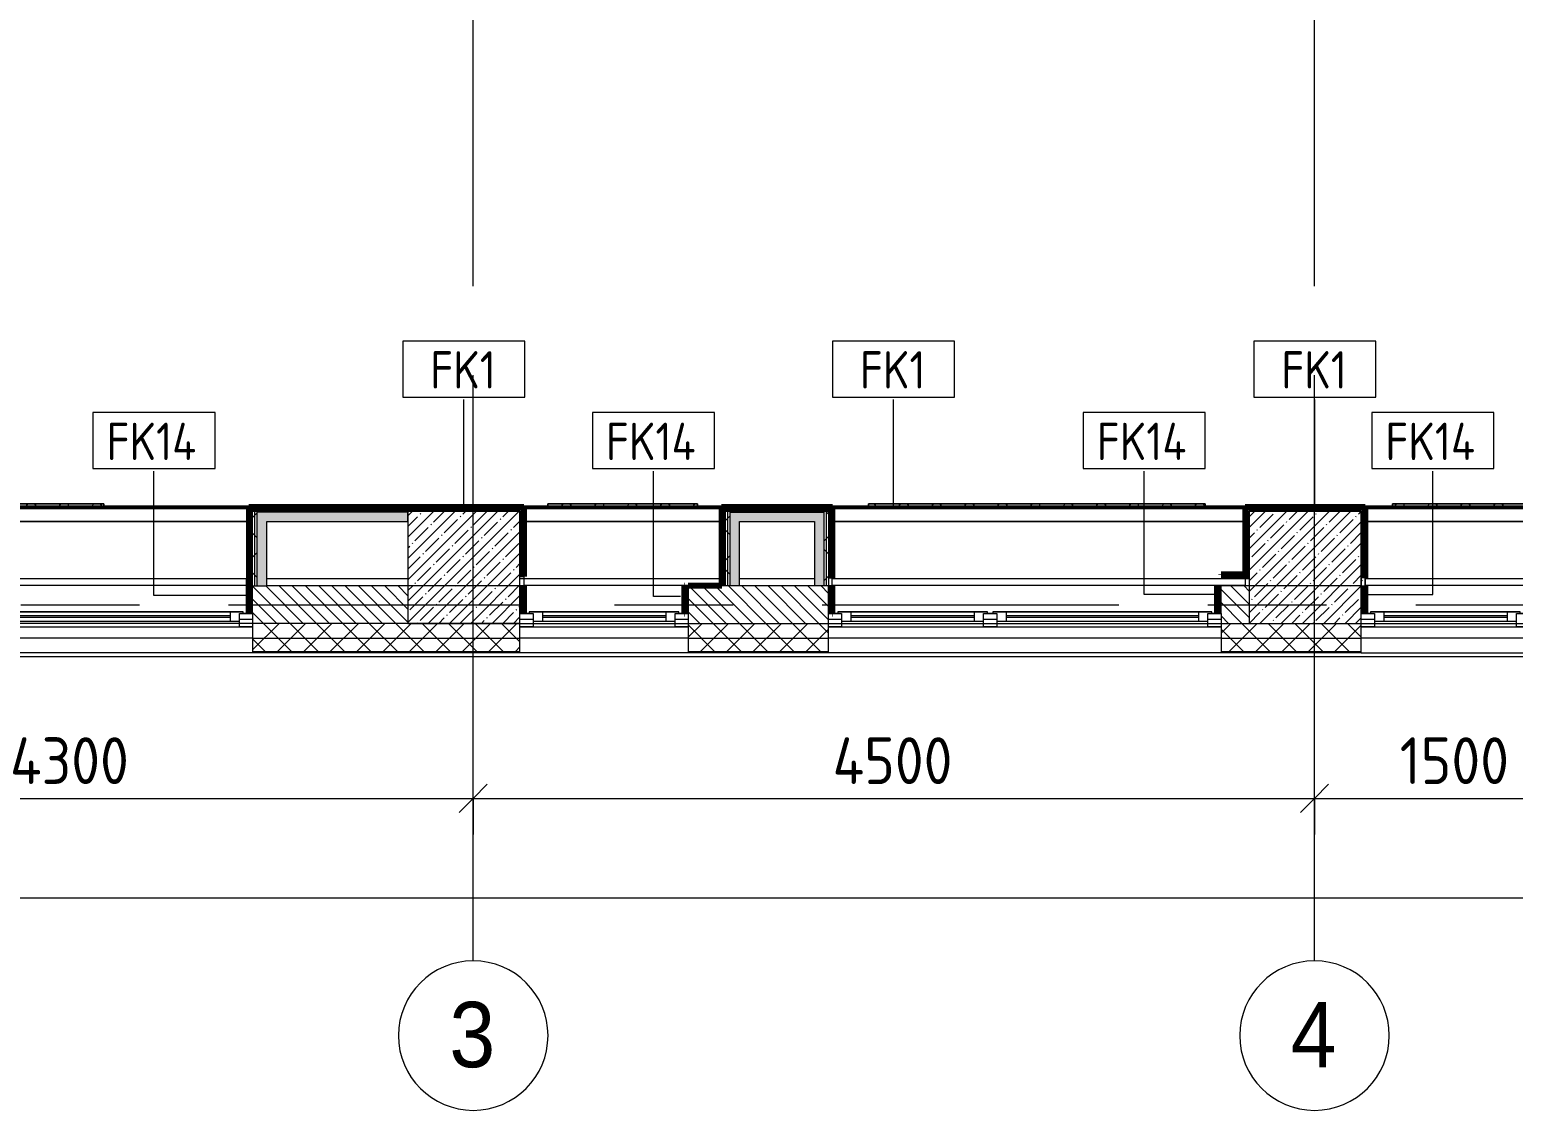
# Model space of a CAD drawing. Header units: millimetres. Extents: x -4060 to 187734, y -8553 to 29000.
# Drawn here: x 5637 to 13573, y -2706 to 3077 of the extents above; entities that cross this region are included whole.
import ezdxf

# ---------------------------------------------------------------- set-up
doc = ezdxf.new("R2010")
doc.units = ezdxf.units.MM
doc.linetypes.add('Осевая', pattern=[3175, 635, -476.25, 1587.5, -476.25])
for name, color, linetype, lineweight in [('A-ANNO-DIMS', 7, 'Continuous', 9), ('A-ANNO-DIMS-100', 7, 'Continuous', 9), ('A-GLAZ', 7, 'Continuous', 9), ('A-GLAZ-1', 7, 'Continuous', 13), ('A-WALL', 7, 'Continuous', 9), ('A-WALL-IDEN', 7, 'Continuous', 9), ('I-WALL', 7, 'Continuous', 9), ('S-COLS', 7, 'Continuous', 9), ('Знаки', 7, 'Continuous', 9), ('Оси', 7, 'Continuous', 9), ('Оси-1', 7, 'Continuous', 20), ('Оси-2', 7, 'Осевая', 9)]:
    doc.layers.add(name, color=color, linetype=linetype, lineweight=lineweight)
for name, color, linetype, lineweight, true_color in [('A-WALL-1', 7, 'Continuous', 9, 0xc0c0c0), ('A-WALL-3', 7, 'Continuous', 9, 0xff80c0), ('I-WALL-17', 7, 'Continuous', 80, 0xffd2ff), ('I-WALL-4', 7, 'Continuous', 9, 0xc0c0c0), ('I-WALL-7', 7, 'Continuous', 80, 0xff80c0), ('I-WALL-8', 7, 'Continuous', 53, 0xff80c0), ('S-WALL-ANLY', 7, 'Continuous', 13, 0x008040), ('S-WALL-ANLY-1', 7, 'Continuous', 5, 0x008040), ('Знаки-1', 7, 'Continuous', 9, 0xdfdfdf), ('Знаки-2', 9, 'Continuous', 9, 0x808080)]:
    doc.layers.add(name, color=color, linetype=linetype, lineweight=lineweight, true_color=true_color)
doc.styles.add('Arial', font='arial.ttf', dxfattribs={"width": 0.9, "height": 350})
doc.styles.add('GOST Common', font='GOST_Common.ttf', dxfattribs={"width": 0.9, "height": 200})
doc.styles.add('ISOCPEUR', font='isocpeur.ttf', dxfattribs={"width": 0.9, "height": 250})
doc.dimstyles.new('ISO-2_5_0_9К_БОЛЬШОЙ', dxfattribs={"dimscale": 304.8, "dimtxt": 248.995294, "dimasz": 0.492126, "dimexe": 0.393701, "dimexo": 0.984252, "dimgap": 0, "dimtad": 1, "dimdec": 0, "dimrnd": 10, "dimzin": 0, "dimdsep": 46, "dimtxsty": 'ISOCPEUR', "dimblk1": 'OBLIQUE', "dimblk2": 'OBLIQUE', "dimsah": 1, "dimcen": 0.09, "dimdle": 0.393701, "dimazin": 0, "dimtfac": 1, "dimtdec": 4, "dimtix": 1, "dimtmove": 0, "dimatfit": 3, "dimfxl": 1, "dimtvp": 1, "dimtolj": 1, "dimtzin": 0, "dimarcsym": 2})
pattern_1 = [(45, (0, 0), (-57.02463, 57.02463), []), (45, (57.025, 0), (-57.02463, 57.02463), [100.806, -20.161, 3.353, -16.808])]
pattern_2 = [(0, (0, 0), (121.92, 30.48), [10.058, -81.382, 10.058, -81.382, -487.68]), (0, (0, 0), (121.92, 30.48), [-182.88, 10.058, -172.822, 10.058, -81.382, -213.36]), (0, (0, 0), (121.92, 30.48), [-457.2, 10.058, -50.902, 10.058, -142.342]), (120, (45.72, 15.24), (-87.356454, 90.34582), [10.058, -81.382, 10.058, -81.382, -487.68]), (120, (45.72, 15.24), (-87.356454, 90.34582), [-182.88, 10.058, -172.822, 10.058, -81.382, -213.36]), (120, (45.72, 15.24), (-87.356454, 90.34582), [-457.2, 10.058, -50.902, 10.058, -142.342]), (240, (60.96, 76.2), (-34.563546, -120.82582), [10.058, -81.382, 10.058, -81.382, -487.68]), (240, (60.96, 76.2), (-34.563546, -120.82582), [-182.88, 10.058, -172.822, 10.058, -81.382, -213.36]), (240, (60.96, 76.2), (-34.563546, -120.82582), [-457.2, 10.058, -50.902, 10.058, -142.342])]
pattern_3 = [(45, (0, 0), (-106.066, 106.066), []), (135, (0, 0), (-106.066, -106.066), [])]

# ---------------------------------------------------------------- blocks, each defined once
blk = doc.blocks.new('120_Окно_СКБ_1Ст - 120_Окно_СКБ_1Ст 900х2500_h_-22445987-План отделки стен 1 этажа в осях 1-12')
at = {"layer": 'A-GLAZ'}
for p, q in [((450, -57), (-450, -57)), ((-430, -127), (-400, -127)), ((-330, -107), (330, -107)), ((330, -117), (-330, -117)), ((400, -127), (430, -127))]:
    blk.add_line(p, q, dxfattribs=at)
at = {"layer": 'A-GLAZ-1'}
for p, q in [((-450, -127), (-450, -57)), ((-450, -57), (-380, -57)), ((-380, -57), (-380, -127)), ((380, -127), (380, -57)), ((380, -57), (450, -57)), ((450, -57), (450, -127)), ((-380, -127), (-450, -127)), ((-380, -127), (-400, -127)), ((-400, -127), (-400, -137)), ((-400, -137), (400, -137)), ((400, -137), (-400, -137)), ((380, -87), (-380, -87)), ((-380, -87), (-380, -127)), ((-330, -137), (-330, -87)), ((330, -137), (330, -87)), ((380, -127), (380, -87)), ((450, -127), (380, -127)), ((400, -127), (380, -127)), ((400, -137), (400, -127))]:
    blk.add_line(p, q, dxfattribs=at)
blk = doc.blocks.new('120_Окно_СКБ_2Ст - 120_Окно_СКБ_2Ст 2100х2500 _мал створка справа_-22445857-План отделки стен 1 этажа в осях 1-12')
at = {"layer": 'A-GLAZ'}
for p, q in [((1050, -57), (-1050, -57)), ((-1030, -127), (-1000, -127)), ((-930, -107), (100, -107)), ((100, -117), (-930, -117)), ((170, -127), (200, -127)), ((270, -107), (930, -107)), ((930, -117), (270, -117)), ((1000, -127), (1030, -127))]:
    blk.add_line(p, q, dxfattribs=at)
at = {"layer": 'A-GLAZ-1'}
for p, q in [((-1050, -127), (-1050, -57)), ((-1050, -57), (-980, -57)), ((-980, -57), (-980, -127)), ((150, -127), (150, -57)), ((150, -57), (220, -57)), ((220, -57), (220, -127)), ((980, -127), (980, -57)), ((980, -57), (1050, -57)), ((1050, -57), (1050, -127)), ((-980, -127), (-1050, -127)), ((-980, -127), (-1000, -127)), ((-1000, -127), (-1000, -137)), ((-1000, -137), (170, -137)), ((170, -137), (-1000, -137)), ((150, -87), (-980, -87)), ((-980, -87), (-980, -127)), ((-930, -137), (-930, -87)), ((100, -137), (100, -87)), ((150, -127), (150, -87)), ((220, -127), (150, -127)), ((170, -127), (150, -127)), ((170, -137), (170, -127)), ((220, -127), (200, -127)), ((200, -127), (200, -137)), ((200, -137), (1000, -137)), ((1000, -137), (200, -137)), ((980, -87), (220, -87)), ((220, -87), (220, -127)), ((270, -137), (270, -87)), ((930, -137), (930, -87)), ((980, -127), (980, -87)), ((1050, -127), (980, -127)), ((1000, -127), (980, -127)), ((1000, -137), (1000, -127))]:
    blk.add_line(p, q, dxfattribs=at)
blk = doc.blocks.new('120_Окно_СКБ_2Ст - 120_Окно_СКБ_2Ст 2100х2500 _мал створка справа_-V9-План отделки стен 1 этажа в осях 1-12')
at = {"layer": 'A-GLAZ'}
for p, q in [((1050, -57), (-1050, -57)), ((-1030, -127), (-1000, -127)), ((-930, -107), (100, -107)), ((100, -117), (-930, -117)), ((170, -127), (200, -127)), ((270, -107), (930, -107)), ((930, -117), (270, -117)), ((1000, -127), (1030, -127))]:
    blk.add_line(p, q, dxfattribs=at)
at = {"layer": 'A-GLAZ-1'}
for p, q in [((-1050, -127), (-1050, -57)), ((-1050, -57), (-980, -57)), ((-980, -57), (-980, -127)), ((150, -127), (150, -57)), ((150, -57), (220, -57)), ((220, -57), (220, -127)), ((980, -127), (980, -57)), ((980, -57), (1050, -57)), ((1050, -57), (1050, -127)), ((-980, -127), (-1050, -127)), ((-980, -127), (-1000, -127)), ((-1000, -127), (-1000, -137)), ((-1000, -137), (170, -137)), ((170, -137), (-1000, -137)), ((150, -87), (-980, -87)), ((-980, -87), (-980, -127)), ((-930, -137), (-930, -87)), ((100, -137), (100, -87)), ((150, -127), (150, -87)), ((220, -127), (150, -127)), ((170, -127), (150, -127)), ((170, -137), (170, -127)), ((220, -127), (200, -127)), ((200, -127), (200, -137)), ((200, -137), (1000, -137)), ((1000, -137), (200, -137)), ((980, -87), (220, -87)), ((220, -87), (220, -127)), ((270, -137), (270, -87)), ((930, -137), (930, -87)), ((980, -127), (980, -87)), ((1050, -127), (980, -127)), ((1000, -127), (980, -127)), ((1000, -137), (1000, -127))]:
    blk.add_line(p, q, dxfattribs=at)
blk = doc.blocks.new('120_Окно_СКБ_2Ст - 120_Окно_СКБ_2Ст 3100х2500 _мал_створка слева_-22446080-План отделки стен 1 этажа в осях 1-12')
at = {"layer": 'A-GLAZ'}
for p, q in [((1550, -57), (-1550, -57)), ((-1530, -127), (-1500, -127)), ((-1430, -107), (600, -107)), ((600, -117), (-1430, -117)), ((670, -127), (700, -127)), ((770, -107), (1430, -107)), ((1430, -117), (770, -117)), ((1500, -127), (1530, -127))]:
    blk.add_line(p, q, dxfattribs=at)
at = {"layer": 'A-GLAZ-1'}
for p, q in [((-1550, -127), (-1550, -57)), ((-1550, -57), (-1480, -57)), ((-1480, -57), (-1480, -127)), ((650, -127), (650, -57)), ((650, -57), (720, -57)), ((720, -57), (720, -127)), ((1480, -127), (1480, -57)), ((1480, -57), (1550, -57)), ((1550, -57), (1550, -127)), ((-1480, -127), (-1550, -127)), ((-1480, -127), (-1500, -127)), ((-1500, -127), (-1500, -137)), ((-1500, -137), (670, -137)), ((670, -137), (-1500, -137)), ((650, -87), (-1480, -87)), ((-1480, -87), (-1480, -127)), ((-1430, -137), (-1430, -87)), ((600, -137), (600, -87)), ((650, -127), (650, -87)), ((720, -127), (650, -127)), ((670, -127), (650, -127)), ((670, -137), (670, -127)), ((720, -127), (700, -127)), ((700, -127), (700, -137)), ((700, -137), (1500, -137)), ((1500, -137), (700, -137)), ((1480, -87), (720, -87)), ((720, -87), (720, -127)), ((770, -137), (770, -87)), ((1430, -137), (1430, -87)), ((1480, -127), (1480, -87)), ((1550, -127), (1480, -127)), ((1500, -127), (1480, -127)), ((1500, -137), (1500, -127))]:
    blk.add_line(p, q, dxfattribs=at)
blk = doc.blocks.new('Съемный металлический экран с перфорацией - E1-V77-План отделки стен 1 этажа в осях 1-12')
at = {"layer": 'Знаки'}
h = blk.add_hatch(dxfattribs=at)
h.set_pattern_fill('FP_110', color=256, style=0, pattern_type=2)
h.set_pattern_definition([(0, (-4215.406, -520), (0, 50.8), [13.612, -74.376]), (60, (-4190.006, -513.194), (-43.9941, 25.4), [13.612, -74.376]), (120, (-4183.2, -487.794), (-43.9941, -25.4), [13.612, -74.376]), (30, (-4201.79, -520), (9e-05, 101.5998), [13.612, -87.988]), (30, (-4227.19, -476.01), (9e-05, 101.5998), [13.612, -87.988]), (150, (-4215.41, -520), (-87.9881, -50.7998), [13.612, -87.988]), (150, (-4190.01, -476.01), (-87.9881, -50.7998), [13.612, -87.988]), (90, (-4183.2, -501.41), (-87.988, 50.8), [13.612, -87.988]), (90, (-4234, -501.41), (-87.988, 50.8), [13.612, -87.988])])
h.paths.add_polyline_path([(1800, 0), (1800, 20), (0, 20), (0, 0)])
at = {"layer": 'Знаки-1'}
for p, q in [((0, 0), (0, 20)), ((0, 20), (1800, 20)), ((1800, 20), (1800, 0))]:
    blk.add_line(p, q, dxfattribs=at)
at = {"layer": 'Знаки-2'}
for p, q in [((1800, 20), (0, 20)), ((0, 20), (0, 0)), ((1800, 0), (1800, 20))]:
    blk.add_line(p, q, dxfattribs=at)
blk = doc.blocks.new('Съемный металлический экран с перфорацией - E2-31419932-План отделки стен 1 этажа в осях 1-12')
at = {"layer": 'Знаки'}
h = blk.add_hatch(dxfattribs=at)
h.set_pattern_fill('FP_111', color=256, style=0, pattern_type=2)
h.set_pattern_definition([(0, (-8391.15, -520), (0, 50.8), [13.612, -74.376]), (60, (-8365.75, -513.194), (-43.9941, 25.4), [13.612, -74.376]), (120, (-8358.943, -487.794), (-43.9941, -25.4), [13.612, -74.376]), (30, (-8377.54, -520), (9e-05, 101.59984), [13.612, -87.988]), (30, (-8402.94, -476.01), (9e-05, 101.59984), [13.612, -87.988]), (150, (-8391.15, -520), (-87.9881, -50.79984), [13.612, -87.988]), (150, (-8365.75, -476.01), (-87.9881, -50.79984), [13.612, -87.988]), (90, (-8358.94, -501.41), (-87.988, 50.8), [13.612, -87.988]), (90, (-8409.74, -501.41), (-87.988, 50.8), [13.612, -87.988])])
h.paths.add_polyline_path([(800, 0), (800, 20), (0, 20), (0, 0), (728.8, 0)])
at = {"layer": 'Знаки-1'}
for p, q in [((0, 0), (0, 20)), ((0, 20), (800, 20)), ((800, 20), (800, 0))]:
    blk.add_line(p, q, dxfattribs=at)
at = {"layer": 'Знаки-2'}
for p, q in [((800, 20), (0, 20)), ((0, 20), (0, 0)), ((800, 0), (800, 20))]:
    blk.add_line(p, q, dxfattribs=at)
blk = doc.blocks.new('Съемный металлический экран с перфорацией - E1-V78-План отделки стен 1 этажа в осях 1-12')
at = {"layer": 'Знаки'}
h = blk.add_hatch(dxfattribs=at)
h.set_pattern_fill('FP_112', color=256, style=0, pattern_type=2)
h.set_pattern_definition([(0, (-10106.406, -520), (0, 50.8), [13.612, -74.376]), (60, (-10081.006, -513.194), (-43.9941, 25.4), [13.612, -74.376]), (120, (-10074.2, -487.794), (-43.9941, -25.4), [13.612, -74.376]), (30, (-10092.79, -520), (9e-05, 101.59984), [13.612, -87.988]), (30, (-10118.19, -476.01), (9e-05, 101.59984), [13.612, -87.988]), (150, (-10106.41, -520), (-87.9881, -50.79984), [13.612, -87.988]), (150, (-10081.01, -476.01), (-87.9881, -50.79984), [13.612, -87.988]), (90, (-10074.2, -501.41), (-87.988, 50.8), [13.612, -87.988]), (90, (-10125, -501.41), (-87.988, 50.8), [13.612, -87.988])])
h.paths.add_polyline_path([(1800, 0), (1800, 20), (0, 20), (0, 0), (1730.8, 0)])
at = {"layer": 'Знаки-1'}
for p, q in [((0, 0), (0, 20)), ((0, 20), (1800, 20)), ((1800, 20), (1800, 0))]:
    blk.add_line(p, q, dxfattribs=at)
at = {"layer": 'Знаки-2'}
for p, q in [((1800, 20), (0, 20)), ((0, 20), (0, 0)), ((1800, 0), (1800, 20))]:
    blk.add_line(p, q, dxfattribs=at)
blk = doc.blocks.new('Съемный металлический экран с перфорацией - E1-V79-План отделки стен 1 этажа в осях 1-12')
at = {"layer": 'Знаки'}
h = blk.add_hatch(dxfattribs=at)
h.set_pattern_fill('FP_113', color=256, style=0, pattern_type=2)
h.set_pattern_definition([(0, (-12908.85, -520), (0, 50.8), [13.612, -74.376]), (60, (-12883.45, -513.194), (-43.99409, 25.4), [13.612, -74.376]), (120, (-12876.645, -487.794), (-43.99409, -25.4), [13.612, -74.376]), (30, (-12895.24, -520), (9e-05, 101.59984), [13.612, -87.988]), (30, (-12920.64, -476.01), (9e-05, 101.59984), [13.612, -87.988]), (150, (-12908.85, -520), (-87.9881, -50.79984), [13.612, -87.988]), (150, (-12883.45, -476.01), (-87.9881, -50.79984), [13.612, -87.988]), (90, (-12876.645, -501.41), (-87.988, 50.8), [13.612, -87.988]), (90, (-12927.445, -501.41), (-87.988, 50.8), [13.612, -87.988])])
h.paths.add_polyline_path([(1800, 0), (1800, 20), (0, 20), (0, 0), (1645.7, 0)])
at = {"layer": 'Знаки-1'}
for p, q in [((0, 0), (0, 20)), ((0, 20), (1800, 20)), ((1800, 20), (1800, 0))]:
    blk.add_line(p, q, dxfattribs=at)
at = {"layer": 'Знаки-2'}
for p, q in [((1800, 20), (0, 20)), ((0, 20), (0, 0)), ((1800, 0), (1800, 20))]:
    blk.add_line(p, q, dxfattribs=at)
blk = doc.blocks.new('Зашивка приборов отопления18 - Зашивка приборов отопления-33281779-План отделки стен 1 этажа в осях 1-12')
at = {"layer": 'A-WALL-1'}
for p, q in [((12140, 520), (9931, 520)), ((12140, 445), (9930, 445)), ((9930, 445), (12140, 445)), ((9930, 105), (12140, 105)), ((12140, 105), (12140, 140.6))]:
    blk.add_line(p, q, dxfattribs=at)
blk = doc.blocks.new('Зашивка приборов отопления16 - Зашивка приборов отопления-33282046-План отделки стен 1 этажа в осях 1-12')
at = {"layer": 'A-WALL-1'}
for p, q in [((10970, 520), (9910, 520)), ((10970, 445), (9910, 445)), ((9910, 445), (10970, 445)), ((9910, 150), (9910, 105)), ((9910, 105), (10970.2, 105))]:
    blk.add_line(p, q, dxfattribs=at)
blk = doc.blocks.new('Зашивка приборов отопления17 - Зашивка приборов отопления-33282118-План отделки стен 1 этажа в осях 1-12')
at = {"layer": 'A-WALL-1'}
for p, q in [((10970, 520), (7910, 520)), ((10970, 445), (7910, 445)), ((7910, 445), (10970, 445)), ((7910, 150), (7910, 140)), ((7910, 105), (10970, 105))]:
    blk.add_line(p, q, dxfattribs=at)
blk = doc.blocks.new('Зашивка приборов отопления19 - Зашивка приборов отопления-33282289-План отделки стен 1 этажа в осях 1-12')
at = {"layer": 'A-WALL-1'}
for p, q in [((12120, 520), (10060, 520)), ((10060, 445), (12120, 445)), ((12120, 445), (10060.9, 445)), ((10060.9, 445), (10060.9, 105)), ((10060.9, 105), (12120, 105))]:
    blk.add_line(p, q, dxfattribs=at)
blk = doc.blocks.new('Ось сетки - D8-29747960-План отделки стен 1 этажа в осях 1-12')
at = {"layer": 'Оси-1'}
for start, end in [(360, 180), (180, 360)]:
    blk.add_arc((0, 0), 4, start, end, dxfattribs=at)
blk = doc.blocks.new('DIMBLOCK2-План отделки стен 1 этажа в осях 1-12')
at = {"layer": 'A-ANNO-DIMS-100'}
for p, q in [((3710, -1230.4), (3710, -916.5)), ((8010, -1230.4), (8010, -916.5)), ((3710, -1036.5), (8010, -1036.5)), ((3710, -1036.5), (3710, -1230.4)), ((8010, -1036.5), (8010, -1230.4))]:
    blk.add_line(p, q, dxfattribs=at)
at = {"layer": 'A-ANNO-DIMS-100', "lineweight": 20}
for p, q in [((3710, -1036.5), (3785, -961.5)), ((8010, -1036.5), (8085, -961.5)), ((3710, -1036.5), (3635, -1111.5)), ((8010, -1036.5), (7935, -1111.5))]:
    blk.add_line(p, q, dxfattribs=at)
at = {"layer": 'A-ANNO-DIMS-100', "color": 0, "insert": (5532, -709.9), "char_height": 250, "width": 787.208, "attachment_point": 1, "line_spacing_factor": 1.149209, "style": 'ISOCPEUR'}
blk.add_mtext('4300', dxfattribs=at)
blk = doc.blocks.new('_Oblique')
at = {"color": 0, "linetype": 'ByBlock', "lineweight": -2}
blk.add_line((-0.5, -0.5), (0.5, 0.5), dxfattribs=at)
blk = doc.blocks.new('DIMBLOCK3-План отделки стен 1 этажа в осях 1-12')
at = {"layer": 'A-ANNO-DIMS-100'}
for p, q in [((8010, -1230.4), (8010, -916.5)), ((12510, -1230.4), (12510, -916.5)), ((8010, -1036.5), (12510, -1036.5)), ((8010, -1036.5), (8010, -1230.4)), ((12510, -1036.5), (12510, -1230.4))]:
    blk.add_line(p, q, dxfattribs=at)
at = {"layer": 'A-ANNO-DIMS-100', "lineweight": 20}
for p, q in [((8010, -1036.5), (8085, -961.5)), ((12510, -1036.5), (12585, -961.5)), ((8010, -1036.5), (7935, -1111.5)), ((12510, -1036.5), (12435, -1111.5))]:
    blk.add_line(p, q, dxfattribs=at)
at = {"layer": 'A-ANNO-DIMS-100', "color": 0, "insert": (9932, -709.9), "char_height": 250, "width": 787.208, "attachment_point": 1, "line_spacing_factor": 1.149209, "style": 'ISOCPEUR'}
blk.add_mtext('4500', dxfattribs=at)
blk = doc.blocks.new('DIMBLOCK4-План отделки стен 1 этажа в осях 1-12')
at = {"layer": 'A-ANNO-DIMS-100'}
for p, q in [((12510, -1230.4), (12510, -916.5)), ((14010, -1230.4), (14010, -916.5)), ((12510, -1036.5), (14010, -1036.5)), ((12510, -1036.5), (12510, -1230.4)), ((14010, -1036.5), (14010, -1230.4))]:
    blk.add_line(p, q, dxfattribs=at)
at = {"layer": 'A-ANNO-DIMS-100', "lineweight": 20}
for p, q in [((12510, -1036.5), (12585, -961.5)), ((14010, -1036.5), (14085, -961.5)), ((12510, -1036.5), (12435, -1111.5)), ((14010, -1036.5), (13935, -1111.5))]:
    blk.add_line(p, q, dxfattribs=at)
at = {"layer": 'A-ANNO-DIMS-100', "color": 0, "insert": (12965.5, -709.9), "char_height": 250, "width": 706.764, "attachment_point": 1, "line_spacing_factor": 1.149209, "style": 'ISOCPEUR'}
blk.add_mtext('1500', dxfattribs=at)
blk = doc.blocks.new('DIMBLOCK26-План отделки стен 1 этажа в осях 1-12')
at = {"layer": 'A-ANNO-DIMS-100'}
for p, q in [((110, -1762.7), (110, -1448.8)), ((38760, -1762.7), (38760, -1448.8)), ((-10, -1568.8), (38880, -1568.8)), ((110, -1568.8), (110, -1762.7)), ((38760, -1568.8), (38760, -1762.7))]:
    blk.add_line(p, q, dxfattribs=at)
at = {"layer": 'A-ANNO-DIMS-100', "lineweight": 20}
for p, q in [((110, -1568.8), (185, -1493.8)), ((38760, -1568.8), (38835, -1493.8)), ((110, -1568.8), (35, -1643.8)), ((38760, -1568.8), (38685, -1643.8))]:
    blk.add_line(p, q, dxfattribs=at)
at = {"layer": 'A-ANNO-DIMS-100', "color": 0, "insert": (19040, -1242.2), "char_height": 250, "width": 948.097, "attachment_point": 1, "line_spacing_factor": 1.149209, "style": 'ISOCPEUR'}
blk.add_mtext('38650', dxfattribs=at)
blk = doc.blocks.new('М_стена_0001 - Типоразмер_без рамки-25382661-План отделки стен 1 этажа в осях 1-12')
at = {"layer": 'A-WALL-IDEN'}
for p, q in [((3.258, 1.523), (-3.273, 1.523)), ((-3.273, 1.523), (-3.273, -1.477)), ((3.258, -1.477), (3.258, 1.523)), ((-3.273, -1.477), (3.258, -1.477))]:
    blk.add_line(p, q, dxfattribs=at)
blk = doc.blocks.new('М_стена_0001 - Типоразмер-25382663-План отделки стен 1 этажа в осях 1-12')
at = {"layer": 'A-WALL-IDEN'}
for p, q in [((3.258, 1.523), (-3.273, 1.523)), ((-3.273, 1.523), (-3.273, -1.477)), ((3.258, -1.477), (3.258, 1.523)), ((-3.273, -1.477), (3.258, -1.477))]:
    blk.add_line(p, q, dxfattribs=at)

msp = doc.modelspace()

# ---------------------------------------------------------------- hatches: boundary and pattern name
at = {"layer": 'A-WALL'}
h = msp.add_hatch(dxfattribs=at)
h.set_pattern_fill('FP_33', color=256, style=0, pattern_type=2)
h.set_pattern_definition([(135, (0, 0), (-35.35534, -35.35534), [])])
h.paths.add_polyline_path([(25435, -100), (25560, -100), (25560, 100), (25435, 100), (25435, -80)])
h.paths.add_polyline_path([(26410, -100), (26410, 100), (26160, 100), (26160, -100)])
h.paths.add_polyline_path([(22635, -100), (22635, 100), (22510, 100), (22510, -100)])
h.paths.add_polyline_path([(28309.7, -100), (28309.7, 100), (27310, 100), (27310, -100), (28159.8, -100)])
h.paths.add_polyline_path([(20710, -100), (20710, 100), (19360, 100), (19360, -100), (20007.8, -100)])
h.paths.add_polyline_path([(21610, -100), (21910, -100), (21910, 100), (21610, 100), (21610, -80)])
h.paths.add_polyline_path([(12160, -100), (12160, 100), (12010, 100), (12010, -100)])
h.paths.add_polyline_path([(16510, -100), (16660, -100), (16660, 100), (16510, 100), (16510, -98)])
h.paths.add_polyline_path([(14860, -100), (15610, -100), (15610, 100), (14860, 100), (14860, -80)])
h.paths.add_polyline_path([(6830, -100), (7660, -100), (7660, 100), (6830, 100), (6830, -80)])
h.paths.add_polyline_path([(9910, -100), (9910, 100), (9159.7, 100), (9159.7, -100)])
h = msp.add_hatch(dxfattribs=at)
h.set_pattern_fill('FP_8', color=256, style=0, pattern_type=2)
h.set_pattern_definition([(45, (0, 0), (-70.71068, 70.71068), []), (135, (0, 0), (-70.71068, -70.71068), [])])
h.paths.add_polyline_path([(36311.8, -250), (37090, -250), (37090, -100), (35970, -100), (35970, -250)])
h.paths.add_polyline_path([(29209.7, -250), (30210, -250), (30210, -100), (29209.7, -100), (29209.7, -207.1)])
h.paths.add_polyline_path([(38760, -250), (38760, -100), (37990, -100), (37990, -250)])
h.paths.add_polyline_path([(3510, -250), (3730, -250), (3730, -100), (-260, -100), (-260, -250), (986.5, -250)])
h.paths.add_polyline_path([(12760, -250), (12760, -100), (12010, -100), (12010, -250)])
h.paths.add_polyline_path([(14860, -250), (15610, -250), (15610, -100), (14860, -100), (14860, -242.8)])
h.paths.add_polyline_path([(16510, -250), (17260, -250), (17260, -100), (16510, -100), (16510, -238.7)])
h.paths.add_polyline_path([(19360, -250), (20710, -250), (20710, -100), (19360, -100), (19360, -231.6)])
h.paths.add_polyline_path([(33594.5, -250), (33870, -250), (33870, -100), (33010, -100), (33010, -250)])
h.paths.add_polyline_path([(21610, -250), (22635, -250), (22635, -100), (21610, -100), (21610, -226)])
h.paths.add_polyline_path([(25435, -250), (26410, -250), (26410, -100), (25435, -100), (25435, -216.5)])
h.paths.add_polyline_path([(27310, -250), (28309.7, -250), (28309.7, -100), (27310, -100), (27310, -211.8)])
h.paths.add_polyline_path([(6830, -250), (8259.7, -250), (8259.7, -100), (6830, -100)])
h.paths.add_polyline_path([(9159.7, -250), (9910, -250), (9910, -100), (9159.7, -100), (9159.7, -118)])
at = {"layer": 'I-WALL'}
h = msp.add_hatch(dxfattribs=at)
h.set_pattern_fill('FP_106', color=256, style=0, pattern_type=2)
h.set_pattern_definition(pattern_2)
h.paths.add_polyline_path([(6810, 100), (6830, 100), (6830, 520), (6810, 520), (6810, 105)])
h = msp.add_hatch(dxfattribs=at)
h.set_pattern_fill('FP_106', color=256, style=0, pattern_type=2)
h.set_pattern_definition(pattern_2)
h.paths.add_polyline_path([(8279.7, 500), (8279.7, 520), (6830, 520), (6830, 500), (8260, 500)])
h = msp.add_hatch(dxfattribs=at)
h.set_pattern_fill('FP_108', color=256, style=0, pattern_type=2)
h.set_pattern_definition(pattern_3)
h.paths.add_polyline_path([(6842.5, 100), (6842.3, 500), (6830, 500), (6830, 100)])
h = msp.add_hatch(dxfattribs=at)
h.set_pattern_fill('FP_108', color=256, style=0, pattern_type=2)
h.set_pattern_definition(pattern_3)
h.paths.add_polyline_path([(6842.5, 100), (6855, 100), (6855, 500), (6842.5, 500), (6842.5, 131.6)])
h = msp.add_hatch(dxfattribs=at)
h.set_pattern_fill('FP_108', color=256, style=0, pattern_type=2)
h.set_pattern_definition(pattern_3)
h.paths.add_polyline_path([(6905, 495), (7660, 495), (7660, 500), (6855, 500), (6855, 495)])
for points in [[(6905, 100), (6905, 495), (6855, 495), (6855, 100)], [(7660, 445), (7660, 495), (6905, 495), (6905, 445)], [(9835, 445), (9835, 495), (9384.7, 495), (9384.7, 445), (9817.8, 445)], [(9885, 100), (9885, 495), (9835, 495), (9835, 100)], [(9434.7, 100), (9434.7, 445), (9384.7, 445), (9384.7, 100)]]:
    msp.add_hatch(color=256, dxfattribs=at).paths.add_polyline_path(points)
h = msp.add_hatch(dxfattribs=at)
h.set_pattern_fill('FP_106', color=256, style=0, pattern_type=2)
h.set_pattern_definition(pattern_2)
h.paths.add_polyline_path([(8279.7, 150), (8279.7, 500), (8260, 500), (8260, 150)])
h = msp.add_hatch(dxfattribs=at)
h.set_pattern_fill('FP_106', color=256, style=0, pattern_type=2)
h.set_pattern_definition(pattern_2)
h.paths.add_polyline_path([(9910, 500), (9931, 500), (9930, 520), (9339.7, 520), (9339.7, 500), (9885, 500)])
h = msp.add_hatch(dxfattribs=at)
h.set_pattern_fill('FP_106', color=256, style=0, pattern_type=2)
h.set_pattern_definition(pattern_2)
h.paths.add_polyline_path([(9359.7, 100), (9359.7, 500), (9339.7, 500), (9339.7, 100)])
h = msp.add_hatch(dxfattribs=at)
h.set_pattern_fill('FP_108', color=256, style=0, pattern_type=2)
h.set_pattern_definition(pattern_3)
h.paths.add_polyline_path([(9372.2, 100), (9372.2, 500), (9359.7, 500), (9359.7, 100)])
h = msp.add_hatch(dxfattribs=at)
h.set_pattern_fill('FP_108', color=256, style=0, pattern_type=2)
h.set_pattern_definition(pattern_3)
h.paths.add_polyline_path([(9817.8, 495), (9885, 495), (9885, 500), (9372.2, 500), (9372.2, 495), (9434.7, 495)])
h = msp.add_hatch(dxfattribs=at)
h.set_pattern_fill('FP_108', color=256, style=0, pattern_type=2)
h.set_pattern_definition(pattern_3)
h.paths.add_polyline_path([(9384.7, 100), (9384.7, 495), (9372.2, 494.7), (9372.2, 100)])
h = msp.add_hatch(dxfattribs=at)
h.set_pattern_fill('FP_108', color=256, style=0, pattern_type=2)
h.set_pattern_definition(pattern_3)
h.paths.add_polyline_path([(9897.5, 100), (9897.5, 500), (9885, 500), (9885, 100)])
h = msp.add_hatch(dxfattribs=at)
h.set_pattern_fill('FP_108', color=256, style=0, pattern_type=2)
h.set_pattern_definition(pattern_3)
h.paths.add_polyline_path([(9910, 100), (9910, 500), (9897.5, 500), (9897.5, 100)])
h = msp.add_hatch(dxfattribs=at)
h.set_pattern_fill('FP_106', color=256, style=0, pattern_type=2)
h.set_pattern_definition(pattern_2)
h.paths.add_polyline_path([(9930, 100), (9930, 500), (9910, 500), (9910, 100)])
h = msp.add_hatch(dxfattribs=at)
h.set_pattern_fill('FP_106', color=256, style=0, pattern_type=2)
h.set_pattern_definition(pattern_2)
h.paths.add_polyline_path([(12140, 140.6), (12160, 140.6), (12160, 520), (12140, 520), (12140, 445)])
h = msp.add_hatch(dxfattribs=at)
h.set_pattern_fill('FP_106', color=256, style=0, pattern_type=2)
h.set_pattern_definition(pattern_2)
h.paths.add_polyline_path([(12160, 500), (12780, 500), (12780, 520), (12160, 520)])
h = msp.add_hatch(dxfattribs=at)
h.set_pattern_fill('FP_106', color=256, style=0, pattern_type=2)
h.set_pattern_definition(pattern_2)
h.paths.add_polyline_path([(12760, 100), (12780, 100), (12780, 500), (12760, 500), (12760, 140)])
h = msp.add_hatch(dxfattribs=at)
h.set_pattern_fill('FP_106', color=256, style=0, pattern_type=2)
h.set_pattern_definition(pattern_2)
h.paths.add_polyline_path([(6810, -48), (6830, -48), (6830, 100), (6810, 100), (6810, -38)])
h = msp.add_hatch(dxfattribs=at)
h.set_pattern_fill('FP_106', color=256, style=0, pattern_type=2)
h.set_pattern_definition(pattern_2)
h.paths.add_polyline_path([(8260, -48), (8279.7, -48), (8279.7, 100), (8260, 100), (8260, -5.5)])
h = msp.add_hatch(dxfattribs=at)
h.set_pattern_fill('FP_106', color=256, style=0, pattern_type=2)
h.set_pattern_definition(pattern_2)
h.paths.add_polyline_path([(9159.7, -48), (9159.7, 100), (9139.7, 99.2), (9139.7, -48)])
h = msp.add_hatch(dxfattribs=at)
h.set_pattern_fill('FP_106', color=256, style=0, pattern_type=2)
h.set_pattern_definition(pattern_2)
h.paths.add_polyline_path([(9910, -48), (9930, -48), (9930, 100), (9910, 100), (9910, -5.5)])
h = msp.add_hatch(dxfattribs=at)
h.set_pattern_fill('FP_106', color=256, style=0, pattern_type=2)
h.set_pattern_definition(pattern_2)
h.paths.add_polyline_path([(12010, -48), (12010, 100), (11990, 100), (11990, -48)])
h = msp.add_hatch(dxfattribs=at)
h.set_pattern_fill('FP_106', color=256, style=0, pattern_type=2)
h.set_pattern_definition(pattern_2)
h.paths.add_polyline_path([(12762.9, -48), (12780, -48), (12780, 100), (12760, 100), (12760, -48)])
at = {"layer": 'S-COLS'}
h = msp.add_hatch(dxfattribs=at)
h.set_pattern_fill('FP_1', color=256, style=0, pattern_type=2)
h.set_pattern_definition(pattern_1)
h.paths.add_polyline_path([(8260, -100), (8260, 500), (7660, 500), (7660, -100)])
h = msp.add_hatch(dxfattribs=at)
h.set_pattern_fill('FP_1', color=256, style=0, pattern_type=2)
h.set_pattern_definition(pattern_1)
h.paths.add_polyline_path([(12760, -100), (12760, 500), (12160, 500), (12160, -100), (12570.9, -100)])

# ---------------------------------------------------------------- linework, layer by layer
at = {"layer": 'A-WALL'}
for p, q in [((6842.5, 100), (6842.5, 507.5)), ((7660, 507.5), (6842.5, 507.5)), ((6855, 100), (6855, 495)), ((7660, 495), (6855, 495)), ((9339.7, 500), (9339.7, 101)), ((9372.2, 507.5), (9897.5, 507.5)), ((9372.2, 100), (9372.2, 507.5)), ((9384.7, 495), (9885, 495)), ((9384.7, 100), (9384.7, 495)), ((9885, 495), (9885, 100)), ((9897.5, 507.5), (9897.5, 100)), ((9930, 140.6), (9930, 500)), ((9931, 500), (9930, 500)), ((8259.7, -100), (6830, -100)), ((6830, -250), (8259.7, -250)), ((6830, -253), (8259.7, -253)), ((9159.7, -250), (9910, -250)), ((9159.7, -253), (9910, -253)), ((12010, -250), (12760, -250)), ((12010, -253), (12760, -253))]:
    msp.add_line(p, q, dxfattribs=at)
at = {"layer": 'A-WALL-1'}
for p, q in [((8259.7, 100), (6905, 100)), ((9159.7, 100), (9159.7, -258)), ((9835, 100), (9339.7, 100)), ((9910, -258), (9910, 100)), ((12760, 100), (12010, 100)), ((6830, -48), (6830, -258)), ((8259.7, -258), (8259.7, -48)), ((12010, -48), (12010, -258)), ((12760, -258), (12760, -48)), ((6830, -100), (3730, -100)), ((8260, -100), (17260, -100)), ((38760, -280), (-290, -280)), ((12760, -258), (-268, -258)), ((12760, -258), (21610, -258))]:
    msp.add_line(p, q, dxfattribs=at)
at = {"layer": 'A-WALL-3'}
for p, q in [((6810, 141), (6810, 520)), ((9159.7, 100), (9339.7, 100)), ((9339.7, 100), (9339.7, 101))]:
    msp.add_line(p, q, dxfattribs=at)
at = {"layer": 'A-WALL-IDEN'}
for p, q in [((7959.5, 520.5), (7959.5, 1097.2)), ((10257.8, 520.5), (10257.8, 1097.2)), ((12511.7, 521), (12511.7, 1097.2)), ((6302.1, 49.4), (6302.1, 714.4)), ((8973.5, 43.6), (8973.5, 714.4)), ((11598.7, 55.2), (11598.7, 714.4)), ((13142.5, 55.2), (13142.5, 714.4)), ((6822.5, 49.4), (6302.1, 49.4)), ((9118.1, 43.6), (8973.5, 43.6)), ((11986.1, 55.2), (11598.7, 55.2)), ((12789.8, 55.2), (13142.5, 55.2))]:
    msp.add_line(p, q, dxfattribs=at)
at = {"layer": 'I-WALL-17'}
for p, q in [((6809, 140), (6809, -48)), ((6810, 140), (6809, 140)), ((6810, -48), (6810, 140)), ((8279.7, 100), (8279.7, -48)), ((8280.7, 100), (8279.7, 100)), ((8280.7, -48), (8280.7, 100)), ((9138.7, 100), (9138.7, -48)), ((9139.7, 100), (9138.7, 100)), ((9139.7, -48), (9139.7, 100)), ((9930, 100), (9930, -48)), ((9931, 100), (9930, 100)), ((9931, -48), (9931, 100)), ((11989, 100), (11989, -48)), ((11990, 100), (11989, 100)), ((11990, -48), (11990, 100)), ((12780, 100), (12780, -48)), ((12781, 100), (12780, 100)), ((12781, -48), (12781, 100)), ((6809, -48), (6810, -48)), ((8279.7, -48), (8280.7, -48)), ((9138.7, -48), (9139.7, -48)), ((9930, -48), (9931, -48)), ((11989, -48), (11990, -48)), ((12780, -48), (12781, -48))]:
    msp.add_line(p, q, dxfattribs=at)
at = {"layer": 'I-WALL-4'}
for p, q in [((6830, -48), (6830, 520)), ((6830, 500), (8259.7, 500)), ((7660, 445), (7660, 520)), ((8259.7, 500), (8259.7, 150)), ((9359.7, 100), (9359.7, 520)), ((9359.7, 500), (9910, 500)), ((9910, 520), (9910, 100)), ((12780, 520), (12140, 520)), ((12160, 140.6), (12160, 500)), ((12160, 500), (12760, 500)), ((12760, 500), (12760, -48)), ((6905, 100), (6905, 445)), ((6905, 445), (7660, 445)), ((9434.7, 445), (9835, 445)), ((9434.7, 100), (9434.7, 445)), ((9835, 445), (9835, 100)), ((3751, 140), (6830, 140)), ((6810, 141), (6810, 140)), ((6810, 100), (6905, 100)), ((6905, 140), (7660, 140)), ((8259.7, 150), (8279.7, 150)), ((8259.7, 100), (8259.7, -48)), ((8279.7, 100), (8259.7, 100)), ((8260, 140), (9338.7, 140)), ((9159.7, 100), (9139.7, 100)), ((9159.7, -48), (9159.7, 100)), ((9434.7, 140), (9835, 140)), ((9930, 100), (9835, 100)), ((9910, 100), (9910, -48)), ((9930, 100), (9930, 140.6)), ((9930, 140), (12160, 140)), ((12010, 100), (11990, 100)), ((12010, -48), (12010, 100)), ((12140, 140.6), (12160, 140.6)), ((12760, 100), (12780, 100)), ((12780, 100), (12780, 141)), ((12780, 140), (14840, 140)), ((6810, -48), (6830, -48)), ((8259.7, -48), (8279.7, -48)), ((9139.7, -48), (9159.7, -48)), ((9910, -48), (9930, -48)), ((11990, -48), (12010, -48)), ((12760, -48), (12780, -48)), ((6830, -80), (6760, -80)), ((8329.7, -80), (8260, -80)), ((9159.7, -80), (9089.7, -80)), ((9980, -80), (9910, -80)), ((10810, -80), (10740, -80)), ((12010, -80), (11940, -80)), ((12830, -80), (12760, -80))]:
    msp.add_line(p, q, dxfattribs=at)
at = {"layer": 'I-WALL-7'}
for p, q in [((6809, 521), (6809, 141)), ((8280.7, 521), (6809, 521)), ((6810, 520), (8279.7, 520)), ((8279.7, 520), (8279.7, 150)), ((8280.7, 150), (8280.7, 521)), ((9338.7, 521), (9338.7, 100)), ((9931, 521), (9338.7, 521)), ((9339.7, 500), (9339.7, 520)), ((9339.7, 520), (9930, 520)), ((9931, 140.6), (9931, 521)), ((12139, 521.5), (12139, 140.6)), ((12781, 521.5), (12139, 521.5)), ((12140, 140.6), (12140, 520.5)), ((12140, 520.5), (12780, 520.5)), ((12780, 520.5), (12780, 141)), ((12781, 141), (12781, 521.5)), ((12140, 160.9), (12010, 160.9)), ((12010, 160.9), (12010, 159.9)), ((12010, 159.9), (12140, 159.9)), ((6809, 141), (6810, 141)), ((8279.7, 150), (8280.7, 150)), ((9339.7, 101), (9159.7, 101)), ((9159.7, 101), (9159.7, 100)), ((9930, 140.6), (9931, 140.6)), ((12139, 140.6), (12140, 140.6)), ((12780, 141), (12781, 141))]:
    msp.add_line(p, q, dxfattribs=at)
at = {"layer": 'I-WALL-8'}
for p, q in [((3751, 521), (6809, 521)), ((6809, 520), (3751, 520)), ((8280.2, 521), (8280.2, 520)), ((9339.7, 520), (8280.2, 520)), ((8280.7, 521), (9338.7, 521)), ((9340.2, 521), (9340.2, 520)), ((9930.5, 521), (9930.5, 520)), ((9931, 521), (12139.5, 521)), ((12139.5, 520), (9931, 520)), ((12139.5, 521), (12139.5, 520)), ((12780.5, 521), (14839, 521)), ((12780.5, 520), (12780.5, 520.5)), ((14839, 520), (12781, 520))]:
    msp.add_line(p, q, dxfattribs=at)
at = {"layer": 'S-COLS'}
for p, q in [((8260, 500), (7660, 500)), ((7660, 500), (7660, -100)), ((8260, -100), (8260, 500)), ((12760, 500), (12160, 500)), ((12160, 500), (12160, -100)), ((12760, -100), (12760, 500)), ((7660, -100), (8260, -100)), ((12160, -100), (12760, -100))]:
    msp.add_line(p, q, dxfattribs=at)
at = {"layer": 'S-WALL-ANLY'}
for p, q in [((6830, -179), (3730, -179)), ((9159.7, -179), (8259.7, -179)), ((12010, -179), (9910, -179)), ((14860, -179), (12760, -179))]:
    msp.add_line(p, q, dxfattribs=at)
at = {"layer": 'S-WALL-ANLY-1'}
for p, q in [((6830, -179), (8259.7, -179)), ((9159.7, -179), (9910, -179)), ((12010, -179), (12760, -179))]:
    msp.add_line(p, q, dxfattribs=at)
at = {"layer": 'Оси'}
for p, q in [((8010, -1906.3), (8010, 593.7)), ((12510, -1906.3), (12510, 593.7))]:
    msp.add_line(p, q, dxfattribs=at)
at = {"layer": 'Оси-2'}
for p, q in [((8010, 593.7), (8010, 24898.1)), ((12510, 593.7), (12510, 24898.1)), ((-760.2, 0), (35990, 0))]:
    msp.add_line(p, q, dxfattribs=at)

# ---------------------------------------------------------------- block references
at = {"layer": 'A-GLAZ', "rotation": 180}
for name, p in [('120_Окно_СКБ_2Ст - 120_Окно_СКБ_2Ст 3100х2500 _мал_створка слева_-22446080-План отделки стен 1 этажа в осях 1-12', (5280, -175)), ('120_Окно_СКБ_1Ст - 120_Окно_СКБ_1Ст 900х2500_h_-22445987-План отделки стен 1 этажа в осях 1-12', (8709.7, -175)), ('120_Окно_СКБ_2Ст - 120_Окно_СКБ_2Ст 2100х2500 _мал створка справа_-22445857-План отделки стен 1 этажа в осях 1-12', (10960, -175)), ('120_Окно_СКБ_2Ст - 120_Окно_СКБ_2Ст 2100х2500 _мал створка справа_-V9-План отделки стен 1 этажа в осях 1-12', (13810, -175))]:
    msp.add_blockref(name, p, dxfattribs=at)
at = {"layer": 'A-WALL-1'}
for name, p in [('Зашивка приборов отопления17 - Зашивка приборов отопления-33282118-План отделки стен 1 этажа в осях 1-12', (-4160, 0)), ('Зашивка приборов отопления16 - Зашивка приборов отопления-33282046-План отделки стен 1 этажа в осях 1-12', (-1630.3, 0)), ('Зашивка приборов отопления18 - Зашивка приборов отопления-33281779-План отделки стен 1 этажа в осях 1-12', (0, 0)), ('Зашивка приборов отопления19 - Зашивка приборов отопления-33282289-План отделки стен 1 этажа в осях 1-12', (2720, 0))]:
    msp.add_blockref(name, p, dxfattribs=at)
at = {"layer": 'A-WALL-IDEN', "xscale": 99.99999999999993, "yscale": 99.99999999999993, "zscale": 99.99999999999993}
for name, p in [('М_стена_0001 - Типоразмер_без рамки-25382661-План отделки стен 1 этажа в осях 1-12', (7960.2, 1258.8)), ('М_стена_0001 - Типоразмер-25382663-План отделки стен 1 этажа в осях 1-12', (10258.6, 1258.8)), ('М_стена_0001 - Типоразмер_без рамки-25382661-План отделки стен 1 этажа в осях 1-12', (12512.5, 1258.8)), ('М_стена_0001 - Типоразмер_без рамки-25382661-План отделки стен 1 этажа в осях 1-12', (6302.9, 875.9)), ('М_стена_0001 - Типоразмер_без рамки-25382661-План отделки стен 1 этажа в осях 1-12', (8974.3, 875.9)), ('М_стена_0001 - Типоразмер_без рамки-25382661-План отделки стен 1 этажа в осях 1-12', (11599.5, 875.9)), ('М_стена_0001 - Типоразмер_без рамки-25382661-План отделки стен 1 этажа в осях 1-12', (13143.3, 875.9))]:
    msp.add_blockref(name, p, dxfattribs=at)
at = {"layer": 'Знаки-1'}
for name, p in [('Съемный металлический экран с перфорацией - E1-V77-План отделки стен 1 этажа в осях 1-12', (4234, 520)), ('Съемный металлический экран с перфорацией - E2-31419932-План отделки стен 1 этажа в осях 1-12', (8409.7, 520)), ('Съемный металлический экран с перфорацией - E1-V78-План отделки стен 1 этажа в осях 1-12', (10125, 520)), ('Съемный металлический экран с перфорацией - E1-V79-План отделки стен 1 этажа в осях 1-12', (12927.4, 520))]:
    msp.add_blockref(name, p, dxfattribs=at)
at = {"layer": 'Оси-1', "xscale": 99.99999999999993, "yscale": 99.99999999999993, "zscale": 99.99999999999993}
for p in [(8010, -2306.3), (12510, -2306.3)]:
    msp.add_blockref('Ось сетки - D8-29747960-План отделки стен 1 этажа в осях 1-12', p, dxfattribs=at)

# ---------------------------------------------------------------- texts
at = {"layer": 'A-WALL-IDEN', "char_height": 200, "attachment_point": 1, "style": 'GOST Common'}
for s, insert, width in [('FK1', (7780, 1356.8), 447.342), ('FK1', (10078.3, 1356.8), 447.342), ('FK1', (12332.3, 1356.8), 447.342), ('FK14', (6048.4, 973.9), 627.721), ('FK14', (8719.8, 973.9), 627.721), ('FK14', (11345, 973.9), 627.721), ('FK14', (12888.8, 973.9), 627.721)]:
    msp.add_mtext(s, dxfattribs=dict(at, insert=insert, width=width))
at = {"layer": 'Оси', "char_height": 350, "width": 303.038, "attachment_point": 1, "style": 'Arial'}
for s, insert in [('\\fArial|b0|i0|c204|p34|;\\W.9;3', (7882.5, -2125.6)), ('\\fArial|b0|i0|c204|p34|;\\W.9;4', (12382.5, -2125.6))]:
    msp.add_mtext(s, dxfattribs=dict(at, insert=insert))

# ---------------------------------------------------------------- dimensions: what is measured, and where the dimension line sits
at = {"layer": 'A-ANNO-DIMS'}
for base, p1, p2, override, picture, middle in [((8010, -1036.5), (3710, -930.4), (8010, -930.4), {"dimpost": '<>', "dimfxl": 4299.999972}, 'DIMBLOCK2-План отделки стен 1 этажа в осях 1-12', (5860, -911.5)), ((12510, -1036.5), (8010, -930.4), (12510, -930.4), {"dimpost": '<>', "dimfxl": 4500}, 'DIMBLOCK3-План отделки стен 1 этажа в осях 1-12', (10260, -911.5)), ((14010, -1036.5), (12510, -930.4), (14010, -930.4), {"dimpost": '<>', "dimfxl": 1500}, 'DIMBLOCK4-План отделки стен 1 этажа в осях 1-12', (13260, -911.5)), ((38760, -1568.8), (110, -1462.7), (38760, -1462.7), {"dimpost": '<>', "dimfxl": 38649.999966}, 'DIMBLOCK26-План отделки стен 1 этажа в осях 1-12', (19435, -1443.8))]:
    dim = msp.add_linear_dim(base=base, p1=p1, p2=p2, dimstyle='ISO-2_5_0_9К_БОЛЬШОЙ', override=override, dxfattribs=at)
    dim.commit()
    dim.dimension.update_dxf_attribs({"geometry": picture, "text_midpoint": middle})

doc.saveas('drawing.dxf')
